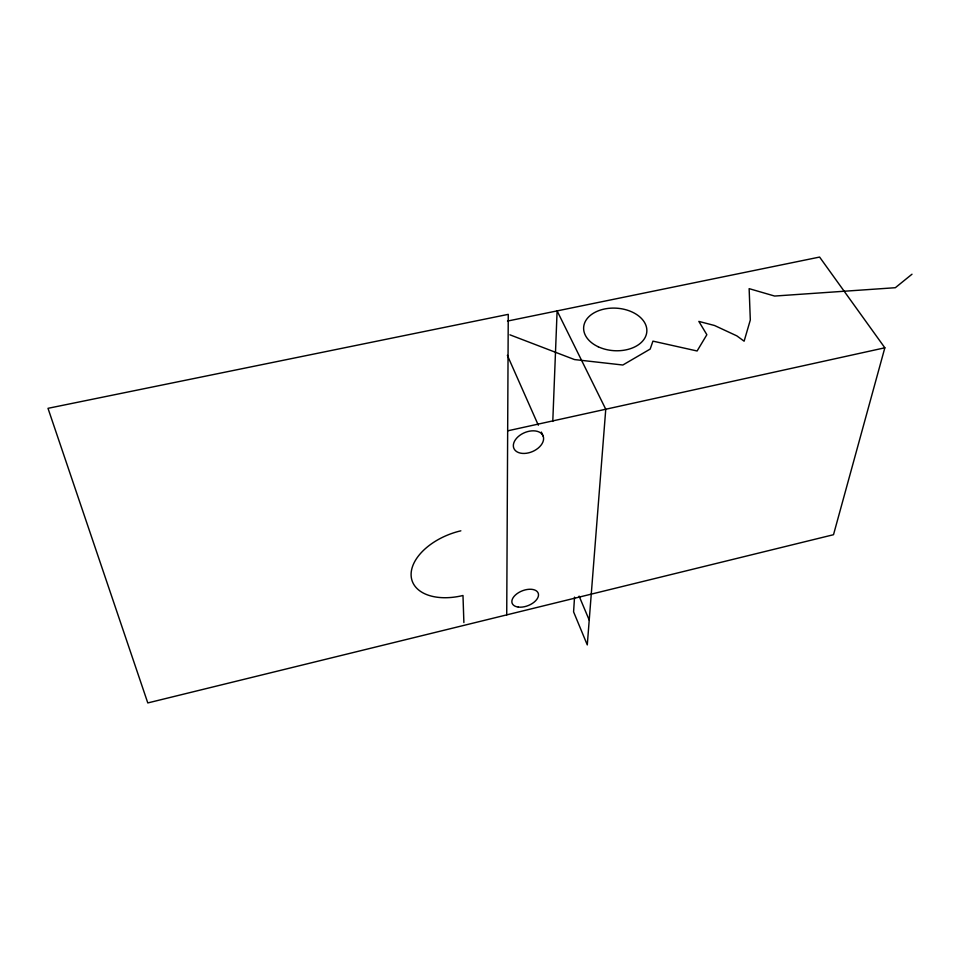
<?xml version="1.0" encoding="UTF-8"?>
<svg xmlns="http://www.w3.org/2000/svg" width="960" height="960" viewBox="0 0 960 960"><rect width="100%" height="100%" fill="white"/><g stroke="black" fill="none" stroke-linecap="round" stroke-linejoin="round"><path stroke-width="1.44" d="M506.724 614.88L508.26 314.352L48 408.324L147.792 702.936L833.508 534.708L884.844 347.796L819.6 257.064L507.492 321.072M552.78 421.44L557.112 310.896L605.76 409.236L587.28 644.904L573.588 611.856L574.536 597.132M912 274.212L895.332 287.712L774.636 296.052L749.136 288.648L750.312 320.004L744.12 341.196L736.848 335.88L714.528 325.5L698.844 321.408L706.86 334.704L697.104 350.988L652.944 341.136L650.184 349.068L622.836 365.016L574.512 359.568L509.928 334.824M507.66 430.836L884.844 347.796M507.36 355.32L538.32 425.22M541.356 432.072L543.18 436.176A15.876 10.248 -23.3 0 1 524.208 453.444A15.876 10.248 -23.3 0 1 518.016 436.8A15.876 10.248 -23.3 0 1 543.18 436.176M579.12 596.136L589.224 620.1M463.884 622.56L462.984 595.5A52.476 31.344 -20 0 1 411.108 575.196A52.476 31.344 -20 0 1 460.86 530.82M598.188 346.752A31.644 21.276 3.8 0 0 646.824 331.596A31.644 21.276 3.8 0 0 600.744 309.972A31.644 21.276 3.8 0 0 598.188 346.752M518.28 607.08A13.968 7.944 -21.3 0 0 538.512 595.032A13.968 7.944 -21.3 0 0 518.748 592.548A13.968 7.944 -21.3 0 0 518.28 607.08"/></g></svg>
